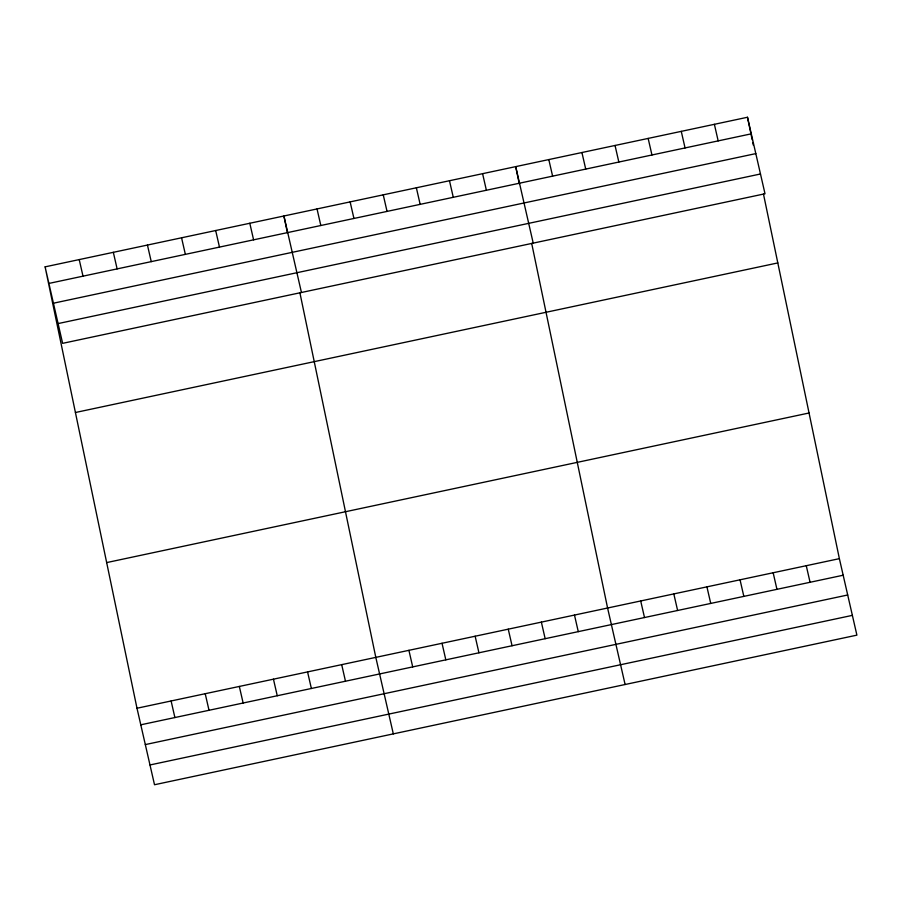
<?xml version="1.0" encoding="UTF-8"?>
<svg xmlns="http://www.w3.org/2000/svg" width="902" height="902" viewBox="0 0 902 902"><rect width="100%" height="100%" fill="white"/><g stroke="black" fill="none" stroke-linecap="round" stroke-linejoin="round"><path stroke-width="1.35" d="M45.1 266.857L747.487 117.26L765.009 193.761L62.621 343.346L45.1 266.857L136.991 708.239L154.513 784.74L856.9 635.143L839.379 558.654L763.475 194.065M48.9 283.431L751.287 133.834M53.421 303.207L755.82 153.611M58.089 323.581L760.487 173.985M75.418 412.507L777.817 262.922M106.661 562.589L809.06 412.992M136.991 708.239L839.379 558.654M140.78 724.813L843.178 575.228M145.312 744.59L847.7 594.993M149.98 764.964L852.367 615.367M714.384 124.318L718.172 140.892M806.264 565.701L810.064 582.275M681.269 131.365L685.058 147.939M773.161 572.759L776.949 589.333M648.155 138.423L651.954 154.997M740.046 579.806L743.834 596.38M615.04 145.47L618.84 162.044M706.931 586.864L710.731 603.438M581.925 152.528L585.725 169.102M673.817 593.911L677.616 610.485M548.811 159.575L552.61 176.149M640.702 600.969L644.502 617.532M533.217 243.123L515.707 166.633L519.281 183.839M625.109 684.505L607.587 608.016L531.695 243.427M482.593 173.68L486.381 190.254M574.484 615.063L578.272 631.637M449.478 180.738L453.278 197.312M541.369 622.121L545.158 638.695M416.363 187.785L420.163 204.359M508.254 629.168L512.054 645.742M383.249 194.843L387.048 211.418M475.14 636.226L478.939 652.8M350.134 201.89L353.934 218.464M442.025 643.273L445.825 659.847M317.03 208.937L320.819 225.511M408.91 650.331L412.71 666.905M301.437 292.485L283.916 215.995L287.501 233.212M393.317 733.878L375.807 657.378L299.904 292.8M249.798 223.256L253.597 239.831M341.689 664.65L345.477 681.224M215.679 230.529L219.479 247.103M307.571 671.911L311.37 688.485M181.561 237.79L185.361 254.364M273.453 679.183L277.252 695.746M147.443 245.062L151.243 261.636M239.334 686.445L243.134 703.019M113.336 252.323L117.125 268.897M205.216 693.706L209.016 710.28M79.218 259.584L83.007 276.159M171.109 700.978L174.898 717.552M747.487 117.26L752.178 139.776M752.73 142.426L753.283 145.075"/></g></svg>
